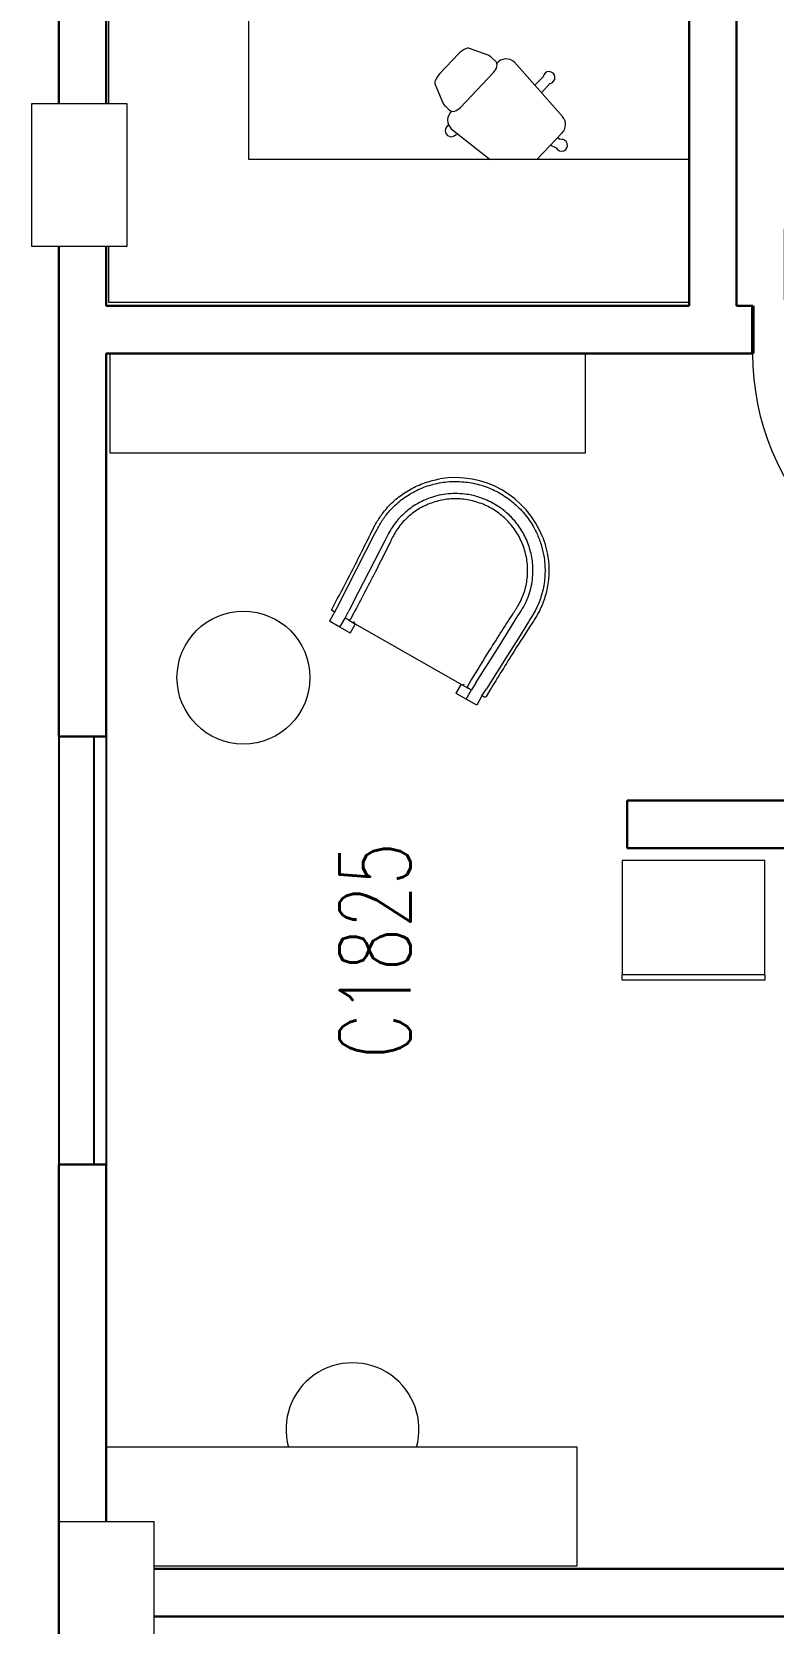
# Model space of a CAD drawing. Header units: inches. Extents: x 675 to 51927, y 19035 to 68555.
# Drawn here: x 3608 to 6725, y 52663 to 59353 of the extents above; entities that cross this region are included whole.
import ezdxf

# ---------------------------------------------------------------- set-up
doc = ezdxf.new("R2010")
doc.units = ezdxf.units.IN
doc.header["$LTSCALE"] = 0.5
doc.header["$MEASUREMENT"] = 0
for name, color, linetype, lineweight in [('00I-FURN', 30, 'Continuous', 9), ('Column', 192, 'Continuous', 13), ('Wall', 113, 'Continuous', 50)]:
    doc.layers.add(name, color=color, linetype=linetype, lineweight=lineweight)
for name, color, linetype in [('DOOR Single', 242, 'Continuous'), ('Window Exterior', 2, 'Continuous'), ('WINDOW_TEXT', 7, 'Continuous')]:
    doc.layers.add(name, color=color, linetype=linetype)
doc.styles.add('_TCH_WINDOW', font='SIMPLEX', dxfattribs={"height": 3.5, "bigfont": 'GBCBIG'})

# ---------------------------------------------------------------- blocks, each defined once
blk = doc.blocks.new('$WINLIB2D$00000004')
at = {"color": 0}
for points in [[(-0.5, 0.5), (-0.5, -0.5)], [(-0.5, 0.5), (0.5, 0.5)], [(0.5, -0.5), (0.5, 0.5)], [(-0.5, 0.2406), (0.5, 0.2406)], [(-0.5, -0.5), (0.5, -0.5)]]:
    blk.add_lwpolyline(points, dxfattribs=at)
blk = doc.blocks.new('$DorLib2D$00000001')
for p, q in [((0.45, 0.975), (0.5, 0.975)), ((0.45, 0), (0.45, 0.975)), ((0.5, 0), (0.5, 0.975)), ((0.5, 0), (0.45, 0))]:
    blk.add_line(p, q)
at = {"lineweight": 13}
blk.add_arc((0.475, 0), 0.975, 91.46928, 180, dxfattribs=at)

msp = doc.modelspace()

# ---------------------------------------------------------------- linework, layer by layer
at = {"layer": '00I-FURN', "lineweight": 20}
for p, q in [((3930.6, 60001.3), (3930.6, 59051.3)), ((4520.8, 58816.1), (4520.8, 60001.3)), ((6371.4, 58816.1), (4520.8, 58816.1)), ((3930.6, 58451.3), (3930.6, 58216.1)), ((3930.6, 58216.1), (6371.4, 58216.1))]:
    msp.add_line(p, q, dxfattribs=at)
at = {"layer": '00I-FURN'}
for p, q in [((5526.2, 59254.7), (5448, 59283.6)), ((5402.5, 59260.5), (5324.3, 59177.9)), ((5557.4, 59229.8), (5541.3, 59245.2)), ((5839.7, 58996.7), (5637.1, 59225.4)), ((5410.6, 59035.5), (5549.4, 59181.9)), ((5757.8, 59163.4), (5722.9, 59128.6)), ((5303.6, 59131.3), (5336.7, 59054.7)), ((5751.1, 59096.7), (5786.5, 59136.2)), ((5347, 59040.2), (5363.2, 59024.9)), ((5371.9, 58945.5), (5534.9, 58816.1)), ((5390.1, 58920.7), (5401, 58922.4)), ((5758.5, 58844.7), (5838.6, 58929.1)), ((5788.4, 58876.2), (5813.2, 58865.2)), ((5830.2, 58900.9), (5817.8, 58907.2)), ((5731.4, 58816.1), (5758.5, 58844.7)), ((3936.4, 58001.3), (3936.4, 57583.8)), ((5936.4, 57583.8), (5936.4, 58001.3)), ((3936.4, 57583.8), (5936.4, 57583.8)), ((4870.4, 56927.2), (4883.9, 56952.5)), ((4897.3, 56944.9), (4881.3, 56913.9)), ((4881.3, 56913.9), (4859.3, 56875.2)), ((4903.7, 56850), (4859.3, 56875.2)), ((4883.9, 56912.3), (4872.8, 56918.7)), ((4881.3, 56913.9), (4872.8, 56918.7)), ((4903.7, 56850), (4925.6, 56888.6)), ((4925.5, 56888.7), (4941.4, 56919.7)), ((4925.5, 56888.7), (4925.6, 56888.6)), ((4939, 56881), (4926.2, 56888.3)), ((4939, 56881), (4964.6, 56866.4)), ((4939, 56881), (4964.8, 56866.3)), ((4946.8, 56825.4), (4968.8, 56864)), ((4961.1, 56908.5), (4947.8, 56883.5)), ((4964.6, 56866.4), (5417.7, 56608.5)), ((4945.7, 56826.1), (4903.7, 56850)), ((4946.7, 56825.5), (4945.7, 56826.1)), ((5413.4, 56610.9), (5391.4, 56572.3)), ((5417.5, 56608.6), (5443.2, 56594)), ((5417.7, 56608.5), (5443.2, 56594)), ((5440.9, 56602.8), (5455.6, 56627)), ((5475.3, 56615.8), (5456.8, 56586.3)), ((5392.6, 56571.6), (5391.5, 56572.2)), ((5434.6, 56547.7), (5392.6, 56571.6)), ((5434.6, 56547.7), (5456.6, 56586.4)), ((5479, 56522.5), (5434.6, 56547.7)), ((5456.1, 56586.7), (5443.2, 56594)), ((5456.6, 56586.4), (5456.8, 56586.3)), ((5500.9, 56561.1), (5479, 56522.5)), ((5509.4, 56556.3), (5498.4, 56562.6)), ((5500.9, 56561.1), (5519.5, 56590.7)), ((5509.4, 56556.3), (5500.9, 56561.1)), ((5532.9, 56583.1), (5518, 56558.5)), ((6690.1, 55869.6), (6090.1, 55869.6)), ((6090.1, 55869.6), (6090.1, 55389.6)), ((6690.1, 55389.6), (6690.1, 55869.6)), ((6090.1, 55389.6), (6690.1, 55389.6)), ((6090.1, 55367.1), (6090.1, 55388.5)), ((6690.1, 55388.5), (6090.1, 55388.5)), ((6690.1, 55367.1), (6090.1, 55367.1)), ((6690.1, 55388.5), (6690.1, 55367.1)), ((5901.4, 53403.8), (3921.4, 53403.8)), ((5901.4, 52903.8), (5901.4, 53403.8)), ((4121.4, 52903.8), (5901.4, 52903.8))]:
    msp.add_line(p, q, dxfattribs=at)
at = {"layer": '00I-FURN', "flags": 128}
for points in [[(4897.3, 56944.9), (5012.8, 57169.6), (5049.4, 57240.9)], [(5093.5, 57215.7), (4980.5, 56995.7), (4941.4, 56919.7)], [(5049.4, 57240.9), (5054.5, 57250.9), (5059.7, 57261)], [(5105.2, 57238.3), (5099.3, 57227), (5093.5, 57215.7)], [(5475.3, 56615.8), (5565.6, 56759.8), (5609.6, 56829.9), (5652.1, 56897.7)], [(5696.3, 56872.6), (5653.8, 56804.7), (5609.8, 56734.7), (5519.5, 56590.7)], [(5652.1, 56897.7), (5658.9, 56908.4), (5665.6, 56919.2)], [(5708.3, 56891.7), (5702.3, 56882.1), (5696.3, 56872.6)]]:
    msp.add_lwpolyline(points, dxfattribs=at)
at = {"layer": '00I-FURN'}
msp.add_circle((4498, 56638.3), 279.4, dxfattribs=at)
for centre, radius, start, end in [((5474.4, 59192.4), 99, 113.33697, 136.53434), ((5442, 59267.4), 17.2, 69.73171, 113.33697), ((5511.6, 59215.2), 42.1, 45.35017, 69.73171), ((5506.1, 59222.9), 59.6, 316.53434, 345.13188), ((5541.9, 59213.4), 22.6, 345.13188, 46.53434), ((5602.7, 59189.1), 50, 46.53434, 141.72516), ((5319.4, 59138.2), 17.2, 159.73171, 203.33697), ((5396.1, 59109.8), 99, 136.53434, 159.73171), ((5782.7, 59160.9), 25, 278.76639, 174.30229), ((5375.4, 59071.4), 42.1, 203.33697, 227.7185), ((5406.3, 58981.8), 50, 131.34352, 226.53434), ((5378.7, 59041.3), 22.6, 226.53434, 287.93679), ((5367.4, 59076.5), 59.6, 287.93679, 316.53434), ((5371.4, 58937.3), 25, 114.04385, 318.30229), ((5802.3, 58963.5), 50, 316.53434, 41.53434), ((5835.5, 58876.5), 25, 206.76639, 102.30229), ((5389, 57085.2), 393.7, 21.08119, 99.61724), ((4967.7, 56872), 6.35, 153.03133, 240.34922), ((5420.8, 56614), 6.35, 240.34922, 327.66711), ((4956.3, 53478.4), 279.4, 344.44161, 195.55838)]:
    msp.add_arc(centre, radius, start, end, dxfattribs=at)
for points, knots in [([(5046.8, 57270.4), (5053.6, 57284.2), (5069.2, 57311), (5101.3, 57353.1), (5144, 57394.4), (5198.4, 57431.3), (5248.7, 57454), (5290.9, 57466.9), (5312.4, 57471.5), (5323.3, 57473.3)], [-1, -1, -1, -1, -0.863636, -0.727273, -0.545455, -0.363636, -0.181818, -0.090909, 0, 0, 0, 0]), ([(5059.7, 57261), (5066.7, 57275), (5082.7, 57302.4), (5115.9, 57345.1), (5160.2, 57386.6), (5216.8, 57422.9), (5269, 57444.2), (5312.6, 57455.5), (5334.8, 57459.1), (5346, 57460.4)], [-1, -1, -1, -1, -0.863636, -0.727273, -0.545455, -0.363636, -0.181818, -0.090909, 0, 0, 0, 0]), ([(5436.9, 57408.6), (5424, 57410.5), (5398.1, 57412.8), (5345.9, 57411), (5287.1, 57398.2), (5225.8, 57369.8), (5175.8, 57333.5), (5141.5, 57296.5), (5119, 57263.9), (5109.5, 57247), (5105.2, 57238.3)], [-1, -1, -1, -1, -0.903846, -0.807692, -0.615385, -0.461538, -0.307692, -0.153846, -0.076923, 0, 0, 0, 0]), ([(5346, 57460.4), (5357.8, 57461.8), (5392.3, 57464.1), (5449.4, 57460.2), (5515.2, 57443.4), (5556.4, 57424.7), (5576, 57413.5)], [0.6079114, 0.6079114, 0.6079114, 0.6079114, 0.6666667, 0.7777778, 0.8888889, 1, 1, 1, 1]), ([(5550.8, 57369.4), (5541.3, 57374.8), (5521.7, 57384.7), (5483.9, 57399.2), (5455.1, 57406), (5436.9, 57408.6)], [-1, -1, -1, -1, -0.9375, -0.875, -0.7698009, -0.7698009, -0.7698009, -0.7698009]), ([(5576, 57413.5), (5595.6, 57402.4), (5632.7, 57376.6), (5680.7, 57328.5), (5713.3, 57281.4), (5728.8, 57250.6), (5733.7, 57239.7)], [-1, -1, -1, -1, -0.8888889, -0.7777778, -0.6666667, -0.6079114, -0.6079114, -0.6079114, -0.6079114]), ([(5539.8, 57350), (5530.9, 57355.1), (5512.7, 57364.3), (5474.4, 57379), (5424.2, 57390), (5362.6, 57390.8), (5302.1, 57379.1), (5245.5, 57355.5), (5195.4, 57321.2), (5161, 57285.3), (5138.7, 57253.5), (5129.3, 57236.9), (5125, 57228.4)], [-1, -1, -1, -1, -0.9375, -0.875, -0.75, -0.625, -0.5, -0.375, -0.25, -0.125, -0.0625, 0, 0, 0, 0]), ([(5647, 56931.3), (5652.1, 56939.3), (5661.6, 56955.9), (5677.6, 56991.3), (5690.8, 57039.1), (5694.8, 57099.7), (5686.2, 57160.5), (5665.4, 57218.4), (5633.2, 57271), (5598.1, 57308.6), (5566, 57334), (5548.7, 57345), (5539.8, 57350)], [-1, -1, -1, -1, -0.9375, -0.875, -0.75, -0.625, -0.5, -0.375, -0.25, -0.125, -0.0625, 0, 0, 0, 0]), ([(5642.8, 57291.4), (5631.1, 57305.8), (5610.6, 57327), (5578.9, 57352.1), (5560.4, 57363.9), (5550.8, 57369.4)], [0.7698009, 0.7698009, 0.7698009, 0.7698009, 0.875, 0.9375, 1, 1, 1, 1]), ([(5665.6, 56919.2), (5672.2, 56929.4), (5684.2, 56950.7), (5698.5, 56985.1), (5708.7, 57021.5), (5715.7, 57066.9), (5715.5, 57121.2), (5703.1, 57182.6), (5683, 57230.8), (5661.7, 57266.6), (5649.4, 57283.3), (5642.8, 57291.4)], [-1, -1, -1, -1, -0.903846, -0.807692, -0.711538, -0.615385, -0.461538, -0.307692, -0.153846, -0.076923, 0, 0, 0, 0]), ([(4883.9, 56952.5), (4907.1, 56996), (4945.2, 57068.7), (4996, 57168.5), (5023.7, 57223.8), (5037, 57250.8)], [-1, -1, -1, -1, -0.571429, -0.285714, 0, 0, 0, 0]), ([(5114.3, 57206.8), (5094.3, 57166.3), (5059.2, 57096.4), (5007.2, 56995.6), (4976.6, 56937.5), (4961.1, 56908.5)], [-1, -1, -1, -1, -0.571429, -0.285714, 0, 0, 0, 0]), ([(5733.7, 57239.7), (5740.6, 57224.2), (5752.2, 57192.5), (5764.3, 57137.5), (5767.8, 57075.7), (5759.4, 57009.4), (5742.8, 56957.3), (5724.6, 56918.7), (5714, 56900.5), (5708.3, 56891.7)], [-1, -1, -1, -1, -0.863636, -0.727273, -0.545455, -0.363636, -0.181818, -0.090909, 0, 0, 0, 0]), ([(5756.4, 57226.8), (5762.3, 57211.3), (5772.2, 57179.8), (5781.9, 57125.5), (5783.5, 57065), (5773.9, 57000.3), (5757.1, 56949.5), (5739, 56911.8), (5728.6, 56894), (5723.1, 56885.4)], [-1, -1, -1, -1, -0.863636, -0.727273, -0.545455, -0.363636, -0.181818, -0.090909, 0, 0, 0, 0]), ([(5455.6, 56627), (5481.2, 56669.2), (5524.3, 56739.1), (5584.1, 56833.8), (5617.5, 56885.8), (5633.9, 56911)], [-1, -1, -1, -1, -0.571429, -0.285714, 0, 0, 0, 0]), ([(5711.2, 56867), (5686.6, 56829.1), (5644.4, 56763.3), (5584.2, 56667.2), (5549.9, 56611.2), (5532.9, 56583.1)], [-1, -1, -1, -1, -0.571429, -0.285714, 0, 0, 0, 0])]:
    msp.add_open_spline(points, degree=3, knots=knots, dxfattribs=at)
for points in [[(5037, 57250.8), (5038.6, 57254), (5041.9, 57260.6), (5045.1, 57267.1), (5046.8, 57270.4)], [(5125, 57228.4), (5123.2, 57224.8), (5119.6, 57217.5), (5116.1, 57210.4), (5114.3, 57206.8)], [(5633.9, 56911), (5636.1, 56914.4), (5640.4, 56921.1), (5644.8, 56927.9), (5647, 56931.3)], [(4872.8, 56918.7), (4871.9, 56919.2), (4870.3, 56920.8), (4869.3, 56924.1), (4869.9, 56926.2), (4870.4, 56927.2)], [(4947.8, 56883.5), (4947.2, 56882.5), (4945.6, 56880.8), (4942.2, 56879.8), (4940, 56880.4), (4939, 56881)], [(5723.1, 56885.4), (5721.1, 56882.4), (5717.1, 56876.2), (5713.1, 56870.1), (5711.2, 56867)], [(5443.2, 56594), (5442.2, 56594.6), (5440.6, 56596.2), (5439.7, 56599.6), (5440.3, 56601.8), (5440.9, 56602.8)], [(5518, 56558.5), (5517.4, 56557.6), (5515.8, 56556), (5512.6, 56555.2), (5510.4, 56555.7), (5509.4, 56556.3)]]:
    msp.add_open_spline(points, degree=3, dxfattribs=at)
at = {"layer": 'Column'}
for p, q in [((3608.2, 59051.3), (4008.2, 59051.3)), ((3608.2, 58451.3), (3608.2, 59051.3)), ((4008.2, 59051.3), (4008.2, 58451.3)), ((4008.2, 58451.3), (3608.2, 58451.3)), ((3721.4, 53091.3), (4121.4, 53091.3)), ((3721.4, 52491.3), (3721.4, 53091.3)), ((4121.4, 53091.3), (4121.4, 52491.3))]:
    msp.add_line(p, q, dxfattribs=at)
at = {"layer": 'Wall', "lineweight": 30}
for p, q in [((3721.4, 64943.5), (3721.4, 59051.3)), ((3921.4, 59051.3), (3921.4, 64943.5)), ((6371.4, 58201.3), (6371.4, 60711.3)), ((6571.4, 58201.3), (6571.4, 60511.3)), ((3721.4, 58451.3), (3721.4, 56391.3)), ((3921.4, 58201.3), (3921.4, 58451.3)), ((6371.4, 58201.3), (3921.4, 58201.3)), ((6639.8, 58201.3), (6571.4, 58201.3)), ((3921.4, 56391.3), (3921.4, 58001.3)), ((6639.8, 58001.3), (3921.4, 58001.3)), ((3721.4, 56391.3), (3921.4, 56391.3)), ((7671.4, 56121.3), (6111.4, 56121.3)), ((6111.4, 56121.3), (6111.4, 55921.3)), ((9471.4, 55921.3), (6111.4, 55921.3)), ((3721.4, 54591.3), (3721.4, 51462.6)), ((3921.4, 54591.3), (3721.4, 54591.3)), ((3921.4, 53091.3), (3921.4, 54591.3)), ((8683.1, 52891.3), (4121.4, 52891.3)), ((4121.4, 52691.3), (8683.1, 52691.3))]:
    msp.add_line(p, q, dxfattribs=at)
at = {"layer": 'Wall'}
msp.add_line((6639.8, 58201.3), (6639.8, 58001.3), dxfattribs=at)

# ---------------------------------------------------------------- block references
at = {"layer": 'DOOR Single'}
ref = msp.add_blockref('$DorLib2D$00000001', (7189.8, 58001.3), dxfattribs=dict(at, xscale=-1100, yscale=1100, zscale=1100, rotation=180))
ref.add_attrib('A', 'M1123', (6739.8, 58227.6), dxfattribs={"layer": 'WINDOW_TEXT', "ltscale": 20, "height": 297.5, "style": '_TCH_WINDOW', "width": 0.705882})
at = {"layer": 'Window Exterior'}
ref = msp.add_blockref('$WINLIB2D$00000004', (3821.4, 55491.3), dxfattribs=dict(at, xscale=-1800, yscale=-200, zscale=-1800, rotation=90))
ref.add_attrib('A', 'C1825', (5199.8, 55036.3), dxfattribs={"layer": 'WINDOW_TEXT', "ltscale": 20, "height": 297.5, "rotation": 90, "style": '_TCH_WINDOW', "width": 0.705882})

doc.saveas('drawing.dxf')
